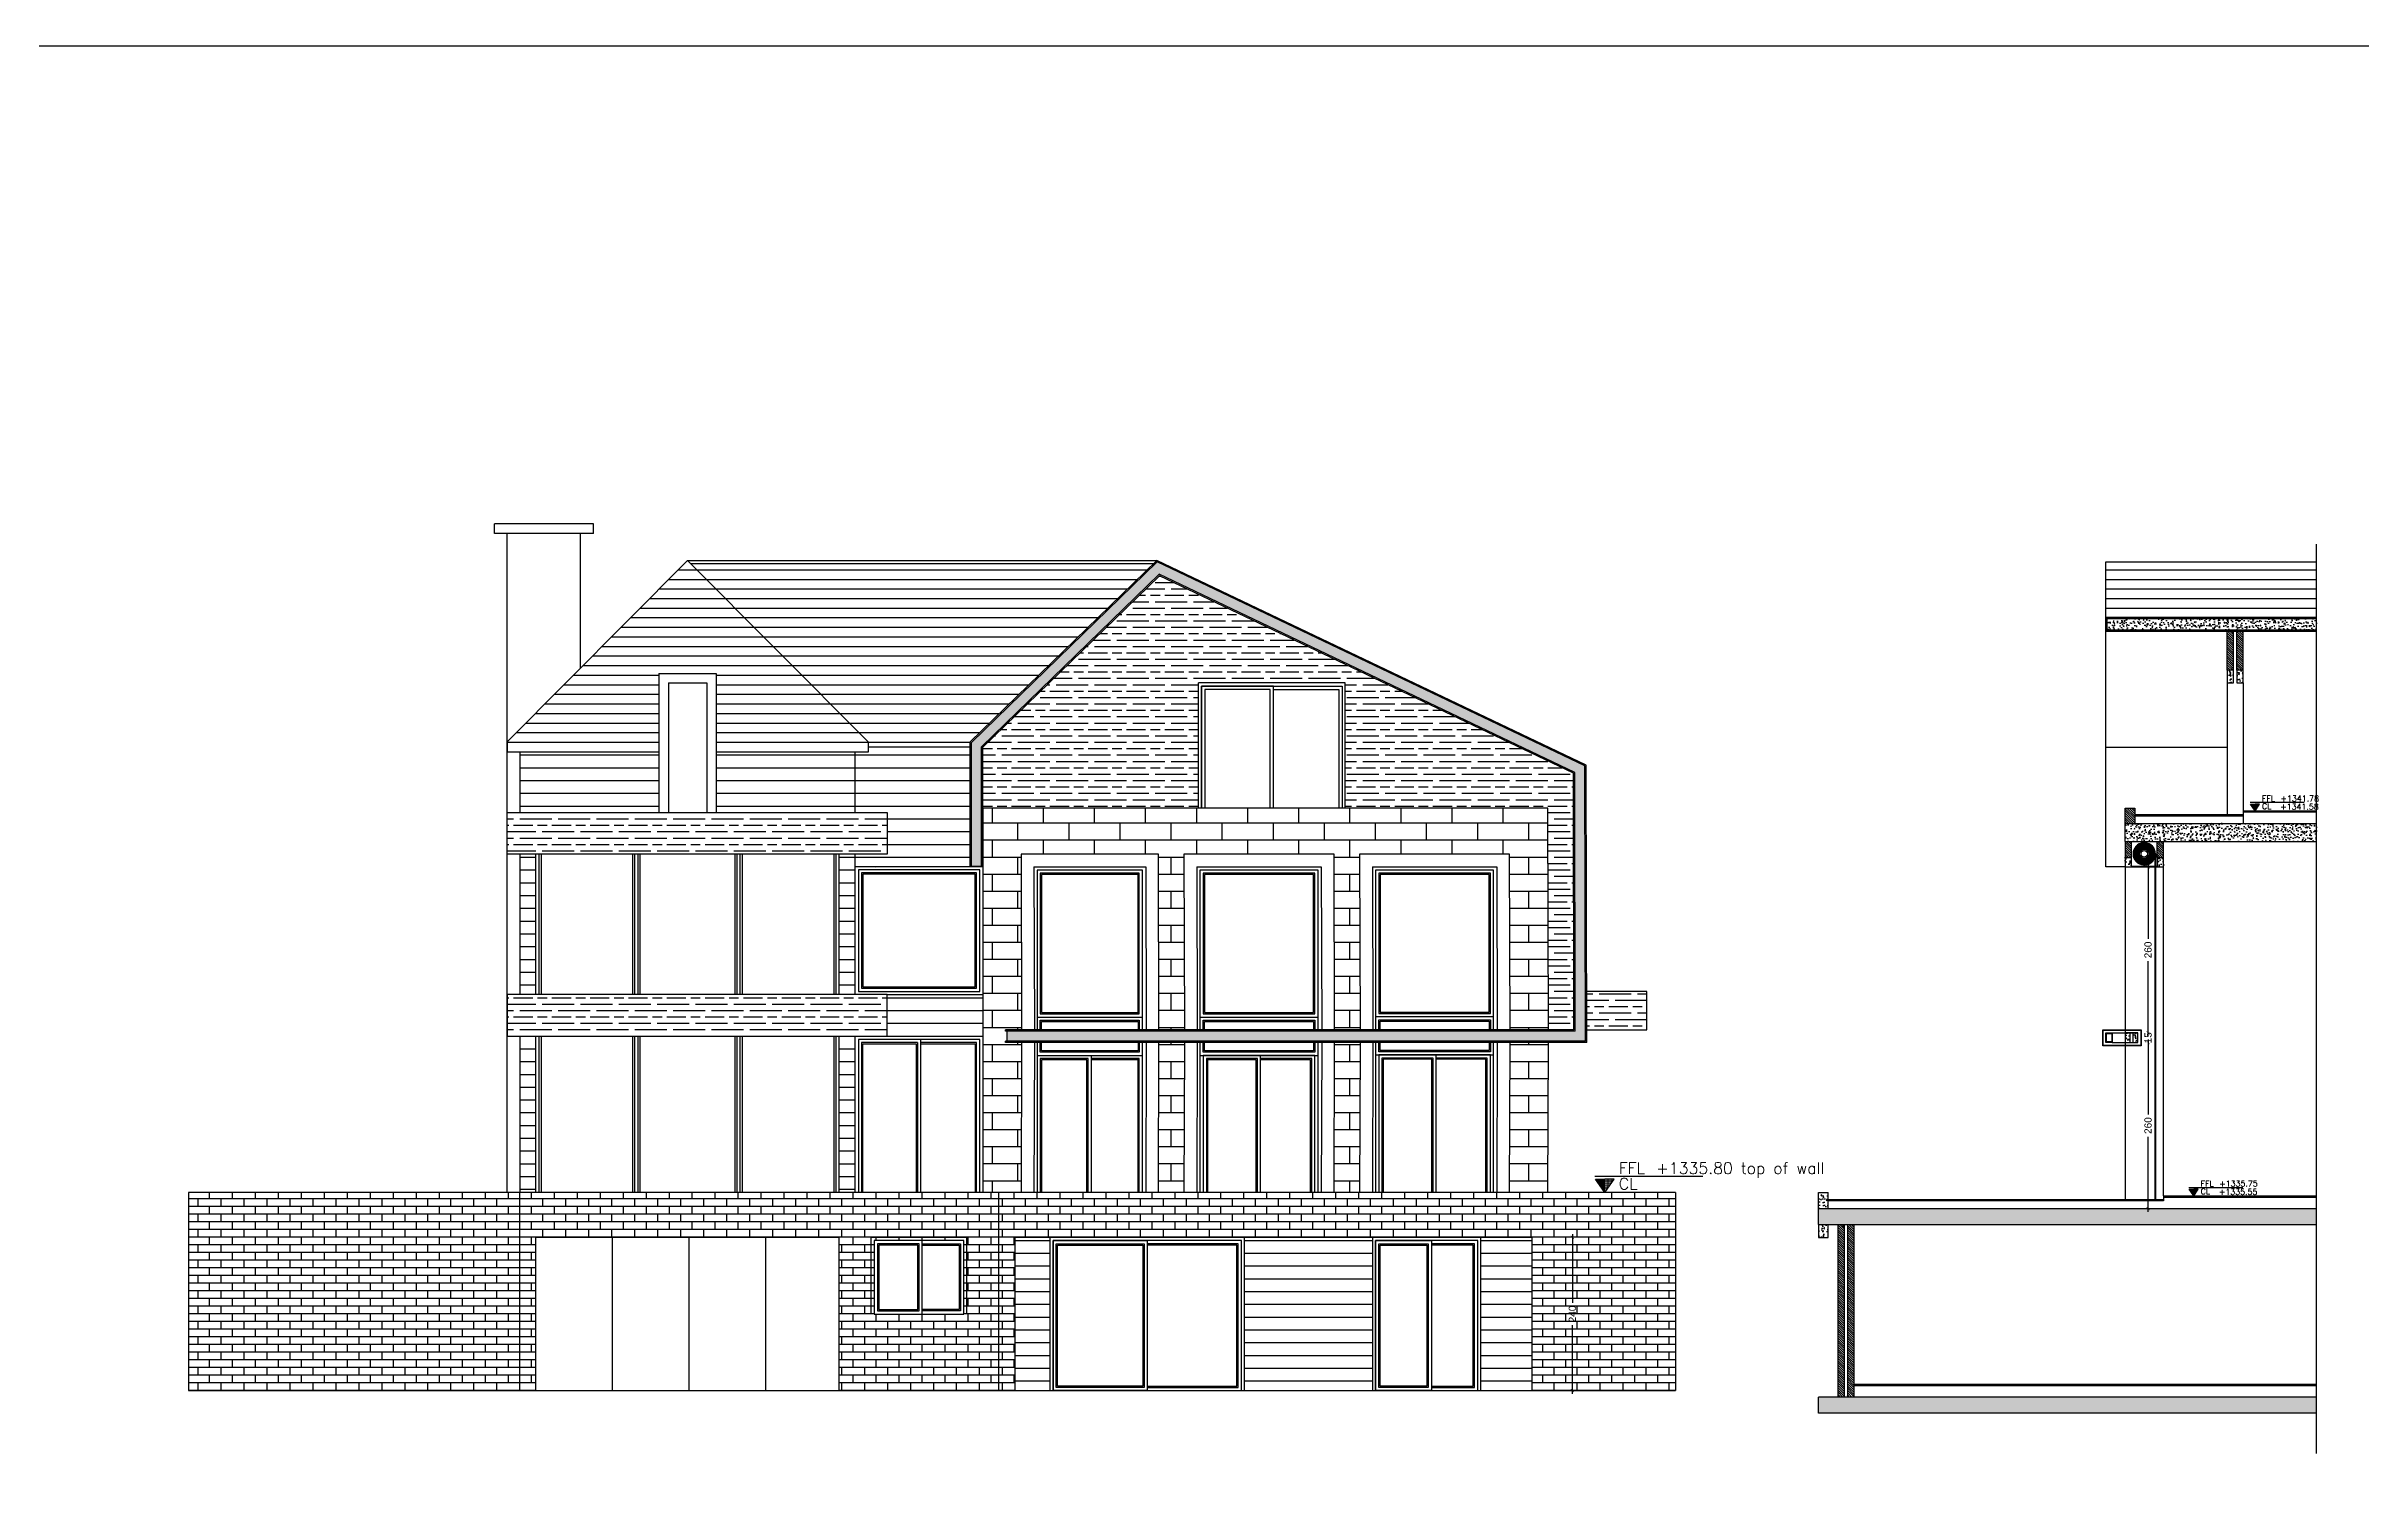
# Model space of a CAD drawing. Header units: centimetres. Extents: x 96271 to 179142, y 9855 to 112216.
# Drawn here: x 135061 to 138688, y 16987 to 19228 of the extents above; entities that cross this region are included whole.
import ezdxf

# ---------------------------------------------------------------- set-up
doc = ezdxf.new("R2010")
doc.units = ezdxf.units.CM
doc.header["$LTSCALE"] = 100
doc.header["$MEASUREMENT"] = 0
doc.header["$PDSIZE"] = 0.2
doc.layers.get('0').update_dxf_attribs({"linetype": 'CONTINUOUS'})
doc.layers.get('DEFPOINTS').update_dxf_attribs({"linetype": 'CONTINUOUS'})
for name, color, linetype in [('A-Dim', 2, 'CONTINUOUS'), ('A-Elev-Otln1', 44, 'CONTINUOUS'), ('A-Elev-Otln2', 43, 'CONTINUOUS'), ('A-Elev-Otln3', 42, 'CONTINUOUS'), ('A-Elev-Otln4', 41, 'CONTINUOUS'), ('A-Patt', 8, 'CONTINUOUS'), ('A-Patt-CMU', 8, 'CONTINUOUS'), ('A-Patt-Strcr', 8, 'CONTINUOUS'), ('A-sect-Mcut', 54, 'CONTINUOUS'), ('A-Sect-Mcut-Glass', 141, 'CONTINUOUS'), ('A-Sect-Mcut-Tiling', 51, 'CONTINUOUS'), ('A-Wall-Full', 5, 'CONTINUOUS'), ('A-Wall-Strctr', 6, 'CONTINUOUS'), ('HACTH', 8, 'CONTINUOUS')]:
    doc.layers.add(name, color=color, linetype=linetype)
doc.styles.add('ROMAND', font='romand.shx', dxfattribs={"height": 10})
doc.styles.get("Standard").update_dxf_attribs({"font": 'arial.ttf'})
doc.dimstyles.new('1-50', dxfattribs={"dimtxt": 11.25, "dimasz": 5, "dimexe": 5, "dimexo": 5, "dimgap": 5, "dimtad": 1, "dimdec": 1, "dimrnd": 0.5, "dimzin": 12, "dimdsep": 46, "dimtxsty": 'Standard', "dimblk": 'ARCHTICK', "dimcen": 0.09, "dimdle": 5, "dimadec": 0, "dimazin": 3, "dimtfac": 1, "dimtdec": 1, "dimtix": 1, "dimtofl": 0, "dimtmove": 1, "dimatfit": 3, "dimfxl": 5, "dimtolj": 1, "dimtzin": 0, "dimarcsym": 0})
pattern_1 = [(0, (149663.154, 69378.014), (0, 12.0015), []), (90, (149663.154, 69378.014), (-18, 12.0015), [12.0015, -12.0015])]
pattern_2 = [(0, (149663.154, 69378.014), (0, 20), [])]
pattern_3 = [(0, (149663.154, 69378.014), (0, 26.67), []), (90, (149663.154, 69378.014), (-40, 26.67), [26.67, -26.67])]
pattern_4 = [(0, (149663.154, 69378.014), (-7e-15, -30), [50, -10]), (0, (149653.154, 69368.014), (-7e-15, -30), [30, -7.5, 15, -7.5]), (0, (149638.154, 69358.014), (-7e-15, -30), [50, -10])]
pattern_5 = [(0, (149663.154, 69378.014), (0, 15), [])]
pattern_6 = [(140, (149976.279, 69378.014), (1.2550427, 14.3452037), [1.5, -16.5]), (85, (149976.28, 69378.014), (-15.0438427, -2.7750267), [1.2, -13.2]), (190.451444, (149976.384, 69379.21), (-13.7887998, 11.570177), [1.274804, -14.0228422]), (136.1842, (149972.28, 69378.014), (3.3103856, 21.3448266), [2.25, -24.75]), (186.635635, (149972.555, 69379.793), (-19.482372, 18.693239), [1.912207, -21.034275]), (81.184164, (149972.28, 69378.014), (-19.482372, 18.693239), [1.8, -19.8]), (111, (149973.279, 69380.014), (8.0523778, 11.938141), [1.5, -16.5]), (56, (149973.28, 69380.014), (-14.503001, 4.8663066), [1.2, -13.2]), (161.451445, (149973.95, 69381.01), (-6.450623, 16.8044475), [1.2748038, -14.0228422]), (127.5, (149976.2794, 69378.0145), (-6.6578771, 0.2431971), [0, -13.04, 0, -13.4, 0, -13.25]), (97.5, (149976.2794, 69378.0145), (-7.8882342, 5.26139075), [0, -7.64, 0, -12.74, 0, -5.05]), (57.5, (149976.2794, 69373.5545), (0.45109743, 10.6764487), [0, -5, 0, -15.6, 0, -20.7]), (47.5, (149976.279, 69371.5545), (-2.0020996, 11.6637234), [0, -6.5, 0, -10.36, 0, -14.7])]
pattern_7 = [(315, (149976.2794, 69378.0145), (1.76776695, 1.76776695), [])]
pattern_8 = [(140, (149663.154, 69378.014), (1.2550427, 14.3452037), [1.5, -16.5]), (85, (149663.154, 69378.014), (-15.0438427, -2.7750267), [1.2, -13.2]), (190.451444, (149663.259, 69379.21), (-13.7887998, 11.570177), [1.274804, -14.0228422]), (136.1842, (149659.154, 69378.014), (3.3103856, 21.3448266), [2.25, -24.75]), (186.635635, (149659.43, 69379.793), (-19.482372, 18.693239), [1.912207, -21.034275]), (81.184164, (149659.154, 69378.014), (-19.482372, 18.693239), [1.8, -19.8]), (111, (149660.154, 69380.014), (8.0523778, 11.938141), [1.5, -16.5]), (56, (149660.154, 69380.014), (-14.503001, 4.8663066), [1.2, -13.2]), (161.451445, (149660.825, 69381.01), (-6.450623, 16.8044475), [1.2748038, -14.0228422]), (127.5, (149663.154, 69378.0145), (-6.6578771, 0.2431971), [0, -13.04, 0, -13.4, 0, -13.25]), (97.5, (149663.154, 69378.0145), (-7.8882342, 5.26139075), [0, -7.64, 0, -12.74, 0, -5.05]), (57.5, (149663.154, 69373.5545), (0.45109743, 10.6764487), [0, -5, 0, -15.6, 0, -20.7]), (47.5, (149663.154, 69371.5545), (-2.0020996, 11.6637234), [0, -6.5, 0, -10.36, 0, -14.7])]

# ---------------------------------------------------------------- blocks, each defined once
blk = doc.blocks.new('FFL-CL-SECTION')
at = {"ltscale": 111}
h = blk.add_hatch(dxfattribs=at)
h.set_pattern_fill('ACAD_ISO07W100', color=232, scale=2, style=0)
h.set_pattern_definition([(7e-15, (-164148.149, 25605.833), (0, 10), [1, -6])])
h.paths.add_polyline_path([(-1579, 487), (-1724, 487), (-1579, 278)])
h = blk.add_hatch(dxfattribs=at)
h.set_pattern_fill('ACAD_ISO07W100', color=232, scale=2, style=0)
h.set_pattern_definition([(180, (160989.661, 25605.833), (0, 10), [1, -6])])
h.paths.add_polyline_path([(-1579, 487), (-1435, 487), (-1579, 278)])
at = {"color": 7, "ltscale": 111}
for p, q in [((-44, 533), (-1735, 533)), ((-1579, 278), (-1724, 487)), ((-1724, 487), (-1579, 487)), ((-1579, 278), (-1435, 487)), ((-1435, 487), (-1579, 487))]:
    blk.add_line(p, q, dxfattribs=at)
at = {"color": 111, "ltscale": 111, "style": 'ROMAND'}
for s, p in [('FFL', (-1361, 570)), ('CL', (-1361, 327))]:
    blk.add_text(s, height=180, dxfattribs=at).set_placement(p)
for tag, p in [('FFL', (-778, 571)), ('CL', (-787, 313))]:
    blk.add_attdef(tag, p, '', height=180, dxfattribs=at)
blk = doc.blocks.new('_ArchTick')
at = {"color": 0, "linetype": 'ByBlock', "const_width": 0.15}
blk.add_lwpolyline([(-0.5, -0.5), (0.5, 0.5)], dxfattribs=at)
blk = doc.blocks.new('*D1370')
at = {"layer": 'A-Dim', "color": 0, "lineweight": -2, "transparency": 16777216}
for p, q in [((137451.5, 17367.8), (137451.5, 17260.3)), ((137451.5, 17117.8), (137451.5, 17225.3))]:
    blk.add_line(p, q, dxfattribs=at)
at = {"layer": 'DEFPOINTS', "color": 0, "transparency": 16777216}
for p in [(137388.2, 17362.8), (137388.2, 17122.8), (137451.5, 17122.8)]:
    blk.add_point(p, dxfattribs=at)
at = {"layer": 'A-Dim', "color": 0, "lineweight": -2, "transparency": 16777216, "xscale": 5, "yscale": 5, "zscale": 5}
for p, rotation in [((137451.5, 17362.8), 90), ((137451.5, 17122.8), 270)]:
    blk.add_blockref('_ArchTick', p, dxfattribs=dict(at, rotation=rotation))
at = {"layer": 'A-Dim', "color": 0, "transparency": 16777216, "insert": (137451.5, 17242.8), "char_height": 11.25, "attachment_point": 5, "rotation": 90}
blk.add_mtext('\\A1;240', dxfattribs=at)
blk = doc.blocks.new('*D1652')
at = {"layer": 'A-Dim', "color": 0, "lineweight": -2, "transparency": 16777216}
for p, q in [((138353.1, 17672.8), (138353.1, 17555.3)), ((138353.1, 17402.8), (138353.1, 17520.3))]:
    blk.add_line(p, q, dxfattribs=at)
at = {"layer": 'DEFPOINTS', "color": 0, "transparency": 16777216}
for p in [(138337.2, 17667.8), (138337.2, 17407.8), (138353.1, 17407.8)]:
    blk.add_point(p, dxfattribs=at)
at = {"layer": 'A-Dim', "color": 0, "lineweight": -2, "transparency": 16777216, "xscale": 5, "yscale": 5, "zscale": 5}
for p, rotation in [((138353.1, 17667.8), 90), ((138353.1, 17407.8), 270)]:
    blk.add_blockref('_ArchTick', p, dxfattribs=dict(at, rotation=rotation))
at = {"layer": 'A-Dim', "color": 0, "transparency": 16777216, "insert": (138353.1, 17537.8), "char_height": 11.25, "attachment_point": 5, "rotation": 90}
blk.add_mtext('\\A1;260', dxfattribs=at)
blk = doc.blocks.new('*D1653')
at = {"layer": 'A-Dim', "color": 0, "lineweight": -2, "transparency": 16777216}
for p, q in [((138353.1, 17682.8), (138353.1, 17687.8)), ((138353.1, 17667.8), (138353.1, 17662.8))]:
    blk.add_line(p, q, dxfattribs=at)
at = {"layer": 'DEFPOINTS', "color": 0, "transparency": 16777216}
for p in [(138337.2, 17682.8), (138337.2, 17667.8), (138353.1, 17682.8)]:
    blk.add_point(p, dxfattribs=at)
at = {"layer": 'A-Dim', "color": 0, "lineweight": -2, "transparency": 16777216, "xscale": 5, "yscale": 5, "zscale": 5}
for p, rotation in [((138353.1, 17682.8), 270), ((138353.1, 17667.8), 90)]:
    blk.add_blockref('_ArchTick', p, dxfattribs=dict(at, rotation=rotation))
at = {"layer": 'A-Dim', "color": 0, "transparency": 16777216, "insert": (138353.1, 17675.3), "char_height": 11.25, "attachment_point": 5, "rotation": 90}
blk.add_mtext('\\A1;15', dxfattribs=at)
blk = doc.blocks.new('*D1654')
at = {"layer": 'A-Dim', "color": 0, "lineweight": -2, "transparency": 16777216}
for p, q in [((138353.1, 17947.8), (138353.1, 17830.3)), ((138353.1, 17677.8), (138353.1, 17795.3))]:
    blk.add_line(p, q, dxfattribs=at)
at = {"layer": 'DEFPOINTS', "color": 0, "transparency": 16777216}
for p in [(138337.2, 17942.8), (138353.1, 17942.8), (138337.2, 17682.8)]:
    blk.add_point(p, dxfattribs=at)
at = {"layer": 'A-Dim', "color": 0, "lineweight": -2, "transparency": 16777216, "xscale": 5, "yscale": 5, "zscale": 5}
for p, rotation in [((138353.1, 17942.8), 90), ((138353.1, 17682.8), 270)]:
    blk.add_blockref('_ArchTick', p, dxfattribs=dict(at, rotation=rotation))
at = {"layer": 'A-Dim', "color": 0, "transparency": 16777216, "insert": (138353.1, 17812.8), "char_height": 11.25, "attachment_point": 5, "rotation": 90}
blk.add_mtext('\\A1;260', dxfattribs=at)

msp = doc.modelspace()

# ---------------------------------------------------------------- hatches: boundary and pattern name
at = {"layer": 'A-Patt'}
h = msp.add_hatch(dxfattribs=at)
h.set_pattern_fill('AR-SAND', color=256)
h.set_pattern_definition([(37.5, (149663.1543, 69378.0145), (-0.06299336, 1.92682377), [0, -1.52, 0, -1.7, 0, -1.625]), (7.5, (149663.1543, 69378.0145), (1.7697767, 2.82214607), [0, -0.82, 0, -1.37, 0, -0.525]), (327.5, (149661.9243, 69378.0145), (3.11414186, 0.005659054), [0, -0.5, 0, -1.8, 0, -2.35]), (317.5, (149661.9243, 69378.0145), (3.0061266, 0.87767556), [0, -0.25, 0, -1.18, 0, -1.35])])
h.paths.add_polyline_path([(136801.096, 18420.365), (136510.201, 18137.804), (136510.201, 17943.455), (136526.201, 17943.455), (136526.201, 18131.04), (136804.259, 18401.132), (137455.203, 18090.804), (137455.896, 17685.769), (136565.896, 17685.769), (136565.896, 17669.769), (137471.896, 17669.769), (137471.203, 18100.902)])
h = msp.add_hatch(dxfattribs=at)
h.set_pattern_fill('GOST_WOOD', color=32, scale=5, angle=270)
h.set_pattern_definition(pattern_4)
h.paths.add_polyline_path([(137453.203, 18089.542), (136804.654, 18398.728), (136528.201, 18130.194), (136528.201, 18034.769), (136865.703, 18034.769), (136865.703, 18230.769), (137095.703, 18230.769), (137095.703, 18034.769), (137413.203, 18034.769), (137413.896, 17687.769), (137453.896, 17687.769)])
h = msp.add_hatch(dxfattribs=at)
h.set_pattern_fill('_U', color=256, scale=20, pattern_type=0)
h.set_pattern_definition(pattern_2)
h.paths.add_polyline_path([(136328.203, 18122.665), (136110.703, 18122.665), (136110.703, 18027.769), (136328.203, 18027.769)])
h.paths.add_polyline_path([(136020.703, 18122.665), (135803.209, 18122.665), (135803.216, 18027.769), (136020.703, 18027.769)])
h.paths.add_polyline_path([(135828.203, 17962.769), (135803.217, 17962.769), (135803.217, 17742.769), (135828.203, 17742.769)])
h.paths.add_polyline_path([(136328.202, 17962.769), (136303.203, 17962.769), (136303.203, 17742.769), (136328.19, 17742.769)])
h.paths.add_polyline_path([(136328.203, 17677.769), (136303.203, 17677.769), (136303.203, 17432.769), (136328.203, 17432.769)])
h.paths.add_polyline_path([(135828.203, 17677.769), (135803.217, 17677.769), (135803.217, 17432.769), (135828.203, 17432.769)])
h = msp.add_hatch(dxfattribs=at)
h.set_pattern_fill('_U', color=256, scale=20, pattern_type=0)
h.set_pattern_definition(pattern_2)
h.paths.add_polyline_path([(136348.367, 18130.769), (136348.367, 18122.665), (136328.203, 18122.665), (136328.203, 18027.769), (136378.203, 18027.769), (136378.203, 17962.769), (136328.202, 17962.769), (136328.201, 17943.455), (136508.201, 17943.455), (136508.201, 18130.769)])
h = msp.add_hatch(dxfattribs=at)
h.set_pattern_fill('GOST_WOOD', color=32, scale=5, angle=270)
h.set_pattern_definition(pattern_4)
h.paths.add_polyline_path([(136378.203, 18027.769), (135783.203, 18027.769), (135783.203, 17962.769), (136378.203, 17962.769)])
h.paths.add_polyline_path([(136378.203, 17742.769), (135783.203, 17742.769), (135783.203, 17677.769), (136378.203, 17677.769)])
h = msp.add_hatch(dxfattribs=at)
h.set_pattern_fill('AR-BRSTD', color=256, scale=10)
h.set_pattern_definition(pattern_3)
h.paths.add_polyline_path([(137413.233, 18034.769), (136528.203, 18034.769), (136528.203, 17432.769), (136588.203, 17432.769), (136588.896, 17667.769), (136563.896, 17667.769), (136563.896, 17669.769), (136565.896, 17669.769), (136565.896, 17685.769), (136563.896, 17685.769), (136563.896, 17687.769), (136588.896, 17687.769), (136588.203, 17962.765), (136803.203, 17962.765), (136803.896, 17687.769), (136843.896, 17687.769), (136843.203, 17962.765), (137078.203, 17962.765), (137078.896, 17687.769), (137118.896, 17687.769), (137118.203, 17962.765), (137353.203, 17962.765), (137353.896, 17687.769), (137413.896, 17687.769)])
h = msp.add_hatch(dxfattribs=at)
h.set_pattern_fill('_U', color=256, scale=20, pattern_type=0)
h.set_pattern_definition(pattern_2)
h.paths.add_polyline_path([(136528.203, 17742.769), (136378.203, 17742.769), (136378.203, 17677.769), (136528.203, 17677.769)])
h = msp.add_hatch(dxfattribs=at)
h.set_pattern_fill('GOST_WOOD', color=32, scale=5, angle=270)
h.set_pattern_definition([(0, (99598.393, 92104.047), (-7e-15, -30), [50, -10]), (0, (99588.393, 92094.047), (-7e-15, -30), [30, -7.5, 15, -7.5]), (0, (99573.393, 92084.047), (-7e-15, -30), [50, -10])])
h.paths.add_polyline_path([(137473.203, 17747.769), (137473.203, 17687.769), (137568.203, 17687.769), (137568.203, 17747.769)])
h = msp.add_hatch(dxfattribs=at)
h.set_pattern_fill('AR-BRSTD', color=256, scale=10)
h.set_pattern_definition(pattern_3)
h.paths.add_polyline_path([(137118.896, 17667.769), (137078.896, 17667.769), (137078.203, 17432.769), (137118.203, 17432.769)])
h.paths.add_polyline_path([(137413.896, 17667.769), (137353.896, 17667.769), (137353.203, 17432.769), (137413.203, 17432.769)])
h.paths.add_polyline_path([(136843.896, 17667.769), (136803.896, 17667.769), (136803.203, 17432.769), (136843.203, 17432.769)])
h = msp.add_hatch(dxfattribs=at)
h.set_pattern_fill('AR-BRSTD', color=256, scale=4.5)
h.set_pattern_definition(pattern_1)
h.paths.add_polyline_path([(135803.203, 17432.769), (135284.086, 17432.769), (135284.086, 17122.769), (135803.203, 17122.769)])
h = msp.add_hatch(dxfattribs=at)
h.set_pattern_fill('AR-BRSTD', color=256, scale=4.5)
h.set_pattern_definition(pattern_1)
h.paths.add_polyline_path([(136553.203, 17432.769), (135803.203, 17432.769), (135803.203, 17122.769), (135828.203, 17122.769), (135828.203, 17362.769), (136303.203, 17362.769), (136303.203, 17122.769), (136553.203, 17122.769)])
h.paths.add_polyline_path([(136358.203, 17357.769), (136433.203, 17357.769), (136498.203, 17357.769), (136498.203, 17242.769), (136358.203, 17242.769)], flags=16)
h.paths.add_polyline_path([(136363.203, 17352.769), (136428.203, 17352.769), (136428.203, 17247.769), (136363.203, 17247.769)], flags=0)
h.paths.add_polyline_path([(136365.203, 17350.769), (136426.203, 17350.769), (136426.203, 17249.769), (136365.203, 17249.769)], flags=0)
h = msp.add_hatch(dxfattribs=at)
h.set_pattern_fill('AR-BRSTD', color=256, scale=4.5)
h.set_pattern_definition(pattern_1)
h.paths.add_polyline_path([(136578.203, 17362.769), (137388.203, 17362.769), (137388.203, 17122.769), (137613.203, 17122.769), (137613.203, 17432.769), (136553.203, 17432.769), (136553.203, 17417.769), (136553.203, 17122.769), (136578.203, 17122.769)])
h = msp.add_hatch(dxfattribs=at)
h.set_pattern_fill('AR-BRSTD', color=256, scale=4.5)
h.set_pattern_definition(pattern_1)
h.paths.add_polyline_path([(136358.203, 17357.769), (136498.203, 17357.769), (136498.203, 17242.769), (136358.203, 17242.769)])
h.paths.add_polyline_path([(136498.203, 17242.769), (136358.203, 17242.769), (136358.203, 17357.769), (136498.203, 17357.769)])
h = msp.add_hatch(dxfattribs=at)
h.set_pattern_fill('_U', color=256, scale=20, pattern_type=0)
h.set_pattern_definition(pattern_2)
h.paths.add_polyline_path([(137388.203, 17362.769), (137308.203, 17362.769), (137308.203, 17122.769), (137388.203, 17122.769)])
h.paths.add_polyline_path([(136633.203, 17122.769), (136633.203, 17362.769), (136578.203, 17362.769), (136578.203, 17122.769)])
h.paths.add_polyline_path([(136938.203, 17362.769), (136938.203, 17122.769), (137138.203, 17122.769), (137138.203, 17362.769)])
at = {"layer": 'A-Patt-CMU'}
h = msp.add_hatch(dxfattribs=at)
h.set_pattern_fill('ANSI31', color=256, scale=20, angle=270)
h.set_pattern_definition(pattern_7)
h.paths.add_polyline_path([(138502.15, 18311.763), (138492.15, 18311.763), (138492.15, 18250.769), (138502.15, 18250.769)])
h.paths.add_polyline_path([(138487.15, 18311.763), (138477.15, 18311.763), (138477.15, 18250.769), (138487.15, 18250.769)])
h = msp.add_hatch(dxfattribs=at)
h.set_pattern_fill('ANSI31', color=256, scale=20, angle=270)
h.set_pattern_definition(pattern_7)
h.paths.add_polyline_path([(138367.15, 17957.769), (138377.15, 17957.769), (138377.15, 17982.769), (138367.15, 17982.769)])
h.paths.add_polyline_path([(138317.15, 17957.769), (138327.15, 17957.769), (138327.15, 17982.769), (138317.15, 17982.769)])
h.paths.add_polyline_path([(138332.15, 18034.769), (138317.15, 18034.769), (138317.15, 18010.769), (138332.15, 18010.769)])
h = msp.add_hatch(dxfattribs=at)
h.set_pattern_fill('ANSI31', color=256, scale=20, angle=270)
h.set_pattern_definition([(315, (149663.1543, 69378.0145), (1.76776695, 1.76776695), [])])
h.paths.add_polyline_path([(137892.15, 17382.769), (137882.15, 17382.769), (137882.15, 17112.769), (137892.15, 17112.769)])
h.paths.add_polyline_path([(137877.15, 17382.769), (137867.15, 17382.769), (137867.15, 17112.769), (137877.15, 17112.769)])
at = {"layer": 'A-Patt-Strcr'}
h = msp.add_hatch(dxfattribs=at)
h.set_pattern_fill('AR-CONC', color=256, scale=2, angle=-270)
h.set_pattern_definition(pattern_6)
h.paths.add_polyline_path([(138617.15, 18331.919), (138289.15, 18331.919), (138289.15, 18313.763), (138617.15, 18313.763)])
h = msp.add_hatch(dxfattribs=at)
h.set_pattern_fill('AR-CONC', color=256, scale=2, angle=-270)
h.set_pattern_definition(pattern_6)
h.paths.add_polyline_path([(138487.15, 18250.769), (138477.15, 18250.769), (138477.15, 18230.769), (138487.15, 18230.769)])
h.paths.add_polyline_path([(138502.15, 18250.769), (138492.15, 18250.769), (138492.15, 18230.769), (138502.15, 18230.769)])
h = msp.add_hatch(dxfattribs=at)
h.set_pattern_fill('AR-CONC', color=256, scale=2, angle=-270)
h.set_pattern_definition(pattern_6)
h.paths.add_polyline_path([(138617.15, 18010.769), (138317.15, 18010.769), (138317.15, 17982.769), (138617.15, 17982.769)])
h = msp.add_hatch(dxfattribs=at)
h.set_pattern_fill('AR-CONC', color=256, scale=2, angle=-270)
h.set_pattern_definition(pattern_6)
h.paths.add_polyline_path([(138367.15, 17942.769), (138377.15, 17942.769), (138377.15, 17957.769), (138367.15, 17957.769)])
h.paths.add_polyline_path([(138317.15, 17942.769), (138327.15, 17942.769), (138327.15, 17957.769), (138317.15, 17957.769)])
h.paths.add_polyline_path([(138329.65, 17682.769), (138329.65, 17667.769), (138337.15, 17667.769), (138337.15, 17682.769)])
h.paths.add_polyline_path([(138324.65, 17667.769), (138324.65, 17682.769), (138317.15, 17682.769), (138317.15, 17667.769)])
h = msp.add_hatch(dxfattribs=at)
h.set_pattern_fill('AR-CONC', color=256, scale=2, angle=-270)
h.set_pattern_definition(pattern_8)
h.paths.add_polyline_path([(137852.15, 17432.769), (137837.15, 17432.769), (137837.15, 17407.769), (137852.15, 17407.769)])
h.paths.add_polyline_path([(137852.15, 17382.769), (137837.15, 17382.769), (137837.15, 17362.769), (137852.15, 17362.769)])
h = msp.add_hatch(dxfattribs=at)
h.set_pattern_fill('AR-CONC', color=256, scale=2, angle=-270)
h.set_pattern_definition(pattern_6)
h.paths.add_polyline_path([(138617.15, 17407.769), (137837.15, 17407.769), (137837.15, 17382.769), (138617.15, 17382.769)])
h = msp.add_hatch(dxfattribs=at)
h.set_pattern_fill('AR-CONC', color=256, scale=2, angle=-270)
h.set_pattern_definition(pattern_8)
h.paths.add_polyline_path([(138617.15, 17112.769), (137837.15, 17112.769), (137837.15, 17087.769), (138617.15, 17087.769)])
at = {"layer": 'HACTH'}
h = msp.add_hatch(dxfattribs=at)
h.set_pattern_fill('_USER', color=1, scale=15, pattern_type=0)
h.set_pattern_definition(pattern_5)
h.paths.add_polyline_path([(136110.703, 18245.769), (136110.703, 18122.665), (136348.367, 18122.665), (136348.367, 18138.649), (136065.703, 18422.769), (135783.203, 18138.814), (135783.203, 18122.665), (136020.703, 18122.665), (136020.703, 18245.769)])
h = msp.add_hatch(dxfattribs=at)
h.set_pattern_fill('_USER', color=1, scale=15, pattern_type=0)
h.set_pattern_definition(pattern_5)
h.paths.add_polyline_path([(136070.677, 18417.769), (136348.367, 18138.649), (136348.367, 18130.769), (136508.201, 18130.769), (136508.201, 18138.649), (136795.553, 18417.769)])
h = msp.add_hatch(dxfattribs=at)
h.set_pattern_fill('_USER', color=1, scale=15, pattern_type=0)
h.set_pattern_definition(pattern_5)
h.paths.add_polyline_path([(138617.15, 18420.333), (138287.15, 18420.333), (138287.15, 18333.919), (138617.15, 18333.919)])

# ---------------------------------------------------------------- linework, layer by layer
msp.add_line((138617.15, 17024.308), (138617.15, 18447.963))
msp.add_lwpolyline([(127018.411, 9855.211), (156747.283, 9855.211), (156747.283, 19227.535), (127018.411, 19227.535)], close=True)
msp.add_lwpolyline([(136870.703, 18034.769), (136870.703, 18225.769), (137090.703, 18225.769), (137090.703, 18034.769)])
msp.add_circle((138347.15, 17963.269), 5)
at = {"layer": 'A-Elev-Otln1'}
for p, q in [((136508.201, 18138.649), (136800.701, 18422.769)), ((137473.203, 18102.164), (136800.701, 18422.769)), ((136510.201, 18137.804), (136801.096, 18420.365)), ((136526.201, 18131.04), (136804.259, 18401.132)), ((136528.201, 18130.194), (136804.654, 18398.728)), ((137471.203, 18100.902), (136801.096, 18420.365)), ((137455.203, 18090.804), (136804.259, 18401.132)), ((137453.203, 18089.542), (136804.654, 18398.728)), ((138287.15, 18420.333), (138617.15, 18420.333)), ((138287.15, 18333.919), (138287.15, 18420.333)), ((138287.15, 17942.769), (138287.15, 18333.919)), ((138477.15, 18230.769), (138477.15, 18024.769)), ((138502.15, 18230.769), (138502.15, 18010.769)), ((136508.201, 17943.455), (136508.201, 18138.649)), ((136510.201, 17943.455), (136510.201, 18137.804)), ((136348.367, 18130.769), (136508.201, 18130.769)), ((136526.201, 17943.455), (136526.201, 18131.04)), ((136528.201, 17943.455), (136528.201, 18130.194)), ((137471.896, 17669.769), (137471.203, 18100.902)), ((137473.896, 17667.769), (137473.203, 18102.164)), ((138287.15, 18130.194), (138477.15, 18130.194)), ((137453.896, 17687.769), (137453.203, 18089.542)), ((137455.896, 17685.769), (137455.203, 18090.804)), ((135803.217, 17962.769), (135803.217, 17742.769)), ((135828.203, 17742.769), (135828.203, 17962.769)), ((136303.203, 17742.769), (136303.203, 17962.769)), ((136328.201, 17943.455), (136528.201, 17943.455)), ((136359.736, 17942.065), (136359.736, 17942.066)), ((136528.201, 17943.455), (136508.201, 17943.455)), ((138317.15, 17942.769), (138287.15, 17942.769)), ((138317.15, 17942.769), (138317.15, 17682.769)), ((138377.15, 17427.769), (138377.15, 17942.769)), ((136378.203, 17742.769), (136528.203, 17742.769)), ((135803.217, 17677.769), (135803.217, 17432.769)), ((135828.203, 17432.769), (135828.203, 17677.769)), ((136303.203, 17432.769), (136303.203, 17677.769)), ((136378.203, 17677.769), (136528.203, 17677.769)), ((137453.896, 17687.769), (136563.896, 17687.769)), ((136563.896, 17685.769), (136563.896, 17687.769)), ((137455.896, 17685.769), (136563.896, 17685.769)), ((137471.896, 17669.769), (136563.896, 17669.769)), ((136563.896, 17667.769), (136563.896, 17669.769)), ((137473.896, 17667.769), (136563.896, 17667.769)), ((136565.896, 17685.769), (136565.896, 17669.769)), ((138317.15, 17667.769), (138317.15, 17421.769)), ((137613.203, 17432.769), (135284.086, 17432.769)), ((135284.086, 17432.769), (135284.086, 17122.769)), ((135803.203, 17122.769), (135803.203, 17432.769)), ((136553.203, 17122.769), (136553.203, 17432.769)), ((137613.203, 17432.769), (137613.203, 17122.769)), ((135828.203, 17122.769), (135828.203, 17362.769)), ((136303.203, 17362.769), (135828.203, 17362.769)), ((136303.203, 17122.769), (136303.203, 17362.769)), ((136353.203, 17242.769), (136353.203, 17362.769)), ((136503.203, 17362.769), (136353.203, 17362.769)), ((136503.203, 17242.769), (136503.203, 17362.769)), ((136633.203, 17362.769), (136578.203, 17362.769)), ((136578.203, 17362.769), (136578.203, 17122.769)), ((137388.203, 17362.769), (136633.203, 17362.769)), ((137388.203, 17362.769), (137388.203, 17122.769)), ((135284.086, 17122.769), (137613.203, 17122.769))]:
    msp.add_line(p, q, dxfattribs=at)
for points in [[(135803.209, 18122.665), (135803.216, 18027.769)], [(136328.203, 18027.769), (136328.203, 18122.665)], [(137413.896, 17687.769), (137413.203, 18034.769), (136528.203, 18034.769), (136528.203, 17432.769)], [(136328.19, 17742.769), (136328.202, 17962.769)], [(136328.203, 17432.769), (136328.203, 17677.769)], [(137413.203, 17432.769), (137413.896, 17667.769)]]:
    msp.add_lwpolyline(points, dxfattribs=at)
for points in [[(135783.203, 18027.769), (136378.203, 18027.769), (136378.203, 17962.769), (135783.203, 17962.769)], [(136378.203, 17742.769), (135783.203, 17742.769), (135783.203, 17677.769), (136378.203, 17677.769)]]:
    msp.add_lwpolyline(points, close=True, dxfattribs=at)
at = {"layer": 'A-Elev-Otln2'}
for p, q in [((135763.203, 18464.894), (135763.203, 18479.894)), ((135918.203, 18479.894), (135763.203, 18479.894)), ((135918.203, 18464.894), (135763.203, 18464.894)), ((135783.203, 17432.769), (135783.203, 18464.894)), ((135898.203, 18254.406), (135898.203, 18464.894)), ((135918.203, 18464.894), (135918.203, 18479.894))]:
    msp.add_line(p, q, dxfattribs=at)
msp.add_lwpolyline([(137473.203, 17687.769), (137568.203, 17687.769), (137568.203, 17747.769), (137473.203, 17747.769)], dxfattribs=at)
at = {"layer": 'A-Elev-Otln3'}
msp.add_lwpolyline([(137613.203, 17417.769), (137613.203, 17417.769), (137613.203, 17122.769)], dxfattribs=at)
at = {"layer": 'A-Elev-Otln4'}
for p, q in [((135783.039, 18138.649), (136065.703, 18422.769)), ((136065.703, 18422.769), (136800.701, 18422.769)), ((136348.367, 18138.649), (136065.703, 18422.769)), ((136070.677, 18417.769), (136795.553, 18417.769)), ((136020.703, 18245.769), (136110.703, 18245.769)), ((136020.703, 18245.769), (136020.703, 18027.769)), ((136110.703, 18245.769), (136110.703, 18027.769)), ((136035.703, 18230.769), (136095.703, 18230.769)), ((136035.703, 18230.769), (136035.703, 18027.769)), ((136095.703, 18230.769), (136095.703, 18027.769)), ((136865.703, 18034.769), (136865.703, 18230.769)), ((137095.703, 18230.769), (136865.703, 18230.769)), ((137095.703, 18034.769), (137095.703, 18230.769)), ((135783.039, 18138.649), (135783.039, 18122.665)), ((136348.367, 18138.649), (136348.367, 18122.665)), ((136020.703, 18122.665), (135783.203, 18122.665)), ((136348.367, 18122.665), (136110.703, 18122.665)), ((135833.203, 17742.769), (135833.203, 17962.769)), ((135983.203, 17742.769), (135983.203, 17962.769)), ((135988.203, 17742.769), (135988.203, 17962.769)), ((136143.203, 17742.769), (136143.203, 17962.769)), ((136148.203, 17742.769), (136148.203, 17962.769)), ((136298.203, 17742.769), (136298.203, 17962.769)), ((136608.203, 17942.765), (136608.896, 17687.769)), ((136608.203, 17942.765), (136783.203, 17942.765)), ((136783.203, 17942.765), (136783.896, 17687.769)), ((136863.203, 17942.765), (136863.896, 17687.769)), ((136863.203, 17942.765), (137058.203, 17942.765)), ((137058.203, 17942.765), (137058.896, 17687.769)), ((137138.203, 17942.765), (137138.896, 17687.769)), ((137138.203, 17942.765), (137333.203, 17942.765)), ((137333.203, 17942.765), (137333.896, 17687.769)), ((135833.203, 17432.769), (135833.203, 17677.769)), ((135983.203, 17432.769), (135983.203, 17677.769)), ((135988.203, 17432.769), (135988.203, 17677.769)), ((136143.203, 17432.769), (136143.203, 17677.769)), ((136148.203, 17432.769), (136148.203, 17677.769)), ((136298.203, 17432.769), (136298.203, 17677.769)), ((136425.703, 17667.769), (136425.703, 17432.769)), ((136430.703, 17672.769), (136430.703, 17432.769)), ((136608.896, 17667.769), (136608.203, 17432.769)), ((136783.896, 17667.769), (136783.203, 17432.769)), ((136863.896, 17667.769), (136863.203, 17432.769)), ((137058.896, 17667.769), (137058.203, 17432.769)), ((137138.896, 17667.769), (137138.203, 17432.769)), ((137333.896, 17667.769), (137333.203, 17432.769)), ((138297.15, 17682.769), (138317.15, 17682.769)), ((138297.15, 17667.769), (138317.15, 17667.769))]:
    msp.add_line(p, q, dxfattribs=at)
for points in [[(136983.203, 18034.769), (136983.203, 18225.769), (136870.703, 18225.769), (136870.703, 18034.769)], [(136983.203, 18225.769), (137090.703, 18225.769), (137090.703, 18034.769)], [(136803.896, 17687.769), (136803.203, 17962.765), (136588.203, 17962.765), (136588.896, 17687.769)], [(137078.896, 17687.769), (137078.203, 17962.765), (136843.203, 17962.765), (136843.896, 17687.769)], [(137353.896, 17687.769), (137353.203, 17962.765), (137118.203, 17962.765), (137118.896, 17687.769)], [(136778.203, 17687.769), (136778.203, 17937.765), (136613.203, 17937.765), (136613.203, 17687.769)], [(137053.203, 17687.769), (137053.203, 17937.765), (136868.203, 17937.765), (136868.203, 17687.769)], [(137328.201, 17688.517), (137328.203, 17937.765), (137143.203, 17937.765), (137143.201, 17688.517)], [(136613.203, 17707.769), (136778.203, 17707.769)], [(136618.203, 17687.769), (136618.203, 17702.769), (136773.203, 17702.769), (136773.203, 17687.769)], [(136868.203, 17707.769), (137053.203, 17707.769)], [(136873.203, 17687.769), (136873.203, 17702.769), (137048.203, 17702.769), (137048.203, 17687.769)], [(137143.201, 17708.517), (137328.201, 17708.517)], [(137148.201, 17688.517), (137148.201, 17703.517), (137323.201, 17703.517), (137323.201, 17688.517)], [(136523.203, 17432.769), (136523.203, 17672.769), (136333.203, 17672.769), (136333.203, 17432.769)], [(136425.703, 17667.769), (136338.203, 17667.769), (136338.203, 17432.769)], [(136518.203, 17432.769), (136518.203, 17667.769), (136430.703, 17667.769)], [(136588.896, 17667.828), (136588.203, 17432.828)], [(136608.896, 17667.769), (136608.203, 17432.769)], [(136613.203, 17667.769), (136613.203, 17432.769)], [(136773.203, 17667.769), (136773.203, 17652.769), (136618.203, 17652.769), (136618.203, 17667.769)], [(136778.203, 17432.769), (136778.203, 17667.769)], [(136803.203, 17432.769), (136803.896, 17667.769)], [(136843.896, 17667.769), (136843.203, 17432.769)], [(136868.203, 17667.769), (136868.203, 17432.769)], [(137048.203, 17667.769), (137048.203, 17652.769), (136873.203, 17652.769), (136873.203, 17667.769)], [(137053.203, 17432.769), (137053.203, 17667.769)], [(137078.203, 17432.769), (137078.896, 17667.769)], [(137118.896, 17667.769), (137118.203, 17432.769)], [(137143.201, 17668.517), (137143.201, 17433.517)], [(137323.201, 17668.517), (137323.201, 17653.517), (137148.201, 17653.517), (137148.201, 17668.517)], [(137328.201, 17433.517), (137328.201, 17668.517)], [(137353.203, 17432.769), (137353.896, 17667.769)], [(136613.203, 17647.769), (136613.203, 17432.769)], [(136613.203, 17647.769), (136778.203, 17647.769)], [(136693.203, 17432.769), (136693.203, 17642.769), (136618.203, 17642.769), (136618.203, 17432.769)], [(136698.203, 17432.769), (136698.203, 17647.769)], [(136773.203, 17432.769), (136773.203, 17642.769), (136698.203, 17642.769)], [(136778.203, 17432.769), (136778.203, 17647.769)], [(136868.203, 17647.769), (137053.203, 17647.769)], [(137048.203, 17432.769), (137048.203, 17647.769), (136873.203, 17647.769), (136873.203, 17432.769)], [(136873.203, 17647.769), (136873.203, 17432.769)], [(136873.203, 17647.769), (136873.203, 17432.769)], [(136958.203, 17432.769), (136958.203, 17642.769), (136878.203, 17642.769), (136878.203, 17432.769)], [(136963.203, 17432.769), (136963.203, 17647.769)], [(137043.203, 17432.769), (137043.203, 17642.769), (136963.203, 17642.769)], [(137048.203, 17432.769), (137048.203, 17647.769)], [(137143.201, 17648.517), (137328.201, 17648.517)], [(137148.201, 17648.517), (137148.201, 17432.769)], [(137323.201, 17432.769), (137323.201, 17648.517), (137148.201, 17648.517), (137148.201, 17432.769)], [(137148.201, 17648.517), (137148.201, 17432.769)], [(137233.201, 17432.769), (137233.201, 17643.517), (137153.201, 17643.517), (137153.201, 17432.769)], [(137238.201, 17432.769), (137238.201, 17648.517)], [(137318.201, 17432.769), (137318.201, 17643.517), (137238.201, 17643.517)], [(137323.201, 17432.769), (137323.201, 17648.517)], [(136433.203, 17352.769), (136493.203, 17352.769), (136493.203, 17247.769), (136433.203, 17247.769)], [(136643.203, 17352.769), (136780.703, 17352.769), (136780.703, 17127.769), (136643.203, 17127.769), (136643.203, 17352.769)], [(136785.703, 17127.769), (136928.203, 17127.769), (136928.203, 17352.769), (136785.703, 17352.769)], [(137230.703, 17127.769), (137298.203, 17127.769), (137298.203, 17352.769), (137230.703, 17352.769)]]:
    msp.add_lwpolyline(points, dxfattribs=at)
for points in [[(136333.19, 17747.769), (136523.201, 17747.769), (136523.201, 17938.455), (136333.19, 17938.455)], [(136338.19, 17752.769), (136518.201, 17752.769), (136518.201, 17933.455), (136338.19, 17933.455)], [(136773.203, 17712.769), (136773.203, 17932.765), (136618.203, 17932.765), (136618.203, 17712.769)], [(137048.203, 17712.769), (137048.203, 17932.765), (136873.203, 17932.765), (136873.203, 17712.769)], [(137323.201, 17713.517), (137323.203, 17932.765), (137148.203, 17932.765), (137148.201, 17713.517)], [(136358.203, 17242.769), (136498.203, 17242.769), (136498.203, 17357.769), (136358.203, 17357.769)], [(136358.203, 17242.769), (136433.203, 17242.769), (136433.203, 17357.769), (136358.203, 17357.769)], [(136363.203, 17247.769), (136428.203, 17247.769), (136428.203, 17352.769), (136363.203, 17352.769)], [(136938.203, 17362.769), (136633.203, 17362.769), (136633.203, 17122.769), (136938.203, 17122.769)], [(136933.203, 17357.769), (136638.203, 17357.769), (136638.203, 17122.769), (136933.203, 17122.769)], [(136785.703, 17122.769), (136638.203, 17122.769), (136638.203, 17357.769), (136785.703, 17357.769)], [(137308.203, 17362.769), (137138.203, 17362.769), (137138.203, 17122.769), (137308.203, 17122.769)], [(137303.203, 17357.769), (137143.203, 17357.769), (137143.203, 17122.769), (137303.203, 17122.769)], [(137230.703, 17122.769), (137143.203, 17122.769), (137143.203, 17357.769), (137230.703, 17357.769)], [(137225.703, 17127.769), (137148.203, 17127.769), (137148.203, 17352.769), (137225.703, 17352.769)]]:
    msp.add_lwpolyline(points, close=True, dxfattribs=at)
at = {"layer": 'A-sect-Mcut'}
for p, q in [((138287.15, 18333.919), (138617.15, 18333.919)), ((138287.15, 18331.919), (138287.15, 18333.919)), ((138287.15, 18331.919), (138617.15, 18331.919)), ((138287.15, 18311.763), (138287.15, 18313.763)), ((138287.15, 18313.763), (138617.15, 18313.763)), ((138289.15, 18313.763), (138289.15, 18331.919)), ((138287.15, 18311.763), (138617.15, 18311.763)), ((138363.65, 17963.269), (138363.65, 17421.769)), ((138364.65, 17963.269), (138364.65, 17421.769)), ((138327.15, 17943.769), (138367.15, 17943.769)), ((138327.15, 17942.769), (138367.15, 17942.769))]:
    msp.add_line(p, q, dxfattribs=at)
for points in [[(138282.15, 17687.769), (138342.15, 17687.769), (138342.15, 17662.769), (138282.15, 17662.769)], [(138282.55, 17687.369), (138341.75, 17687.369), (138341.75, 17663.169), (138282.55, 17663.169)], [(138287.15, 17682.769), (138297.15, 17682.769), (138297.15, 17667.769), (138287.15, 17667.769)], [(138288.15, 17681.769), (138296.15, 17681.769), (138296.15, 17668.769), (138288.15, 17668.769)]]:
    msp.add_lwpolyline(points, close=True, dxfattribs=at)
for radius in [16.5, 16, 15, 14.5, 13.5, 13, 12, 11.5, 10.5, 10, 9, 8.5, 7.5]:
    msp.add_circle((138347.15, 17963.269), radius, dxfattribs=at)
msp.add_arc((138347.15, 17963.269), 17.5, 0, 340.537049, dxfattribs=at)
at = {"layer": 'A-Sect-Mcut-Glass'}
for p, q in [((135948.203, 17122.769), (135948.203, 17362.769)), ((136068.203, 17122.769), (136068.203, 17362.769)), ((136188.203, 17122.769), (136188.203, 17362.769))]:
    msp.add_line(p, q, dxfattribs=at)
for points in [[(136978.203, 18034.769), (136978.203, 18220.769), (136875.703, 18220.769), (136875.703, 18034.769)], [(136983.203, 18220.769), (137085.703, 18220.769), (137085.703, 18034.769)], [(135836.203, 17962.769), (135836.203, 17742.769)], [(135980.203, 17742.769), (135980.203, 17962.769)], [(135991.203, 17962.769), (135991.203, 17742.769)], [(136140.203, 17742.769), (136140.203, 17962.769)], [(136151.203, 17962.769), (136151.203, 17742.769)], [(136295.203, 17742.769), (136295.203, 17962.769)], [(136620.203, 17687.769), (136620.203, 17700.769), (136771.203, 17700.769), (136771.203, 17687.769)], [(136875.203, 17687.769), (136875.203, 17700.769), (137046.203, 17700.769), (137046.203, 17687.769)], [(137150.201, 17688.517), (137150.201, 17701.517), (137321.201, 17701.517), (137321.201, 17688.517)], [(135836.203, 17677.769), (135836.203, 17432.769)], [(135980.203, 17432.769), (135980.203, 17677.769)], [(135991.203, 17677.769), (135991.203, 17432.769)], [(136140.203, 17432.769), (136140.203, 17677.769)], [(136151.203, 17677.769), (136151.203, 17432.769)], [(136295.203, 17432.769), (136295.203, 17677.769)], [(136340.203, 17432.769), (136340.203, 17665.769), (136423.703, 17665.769), (136423.703, 17432.769)], [(136430.703, 17665.769), (136516.203, 17665.769), (136516.203, 17432.769)], [(136771.203, 17667.769), (136771.203, 17654.769), (136620.203, 17654.769), (136620.203, 17667.769)], [(137046.203, 17667.769), (137046.203, 17654.769), (136875.203, 17654.769), (136875.203, 17667.769)], [(137321.201, 17668.517), (137321.201, 17655.517), (137150.201, 17655.517), (137150.201, 17668.517)], [(136691.203, 17432.769), (136691.203, 17640.769), (136620.203, 17640.769), (136620.203, 17432.769)], [(136771.203, 17432.769), (136771.203, 17640.769), (136698.203, 17640.769)], [(136956.203, 17432.769), (136956.203, 17640.769), (136880.203, 17640.769), (136880.203, 17432.769)], [(137041.203, 17432.769), (137041.203, 17640.769), (136963.203, 17640.769)], [(137231.201, 17432.769), (137231.201, 17641.517), (137155.201, 17641.517), (137155.201, 17432.769)], [(137316.201, 17432.769), (137316.201, 17641.517), (137238.201, 17641.517)], [(136433.203, 17350.769), (136491.203, 17350.769), (136491.203, 17249.769), (136433.203, 17249.769)], [(136785.703, 17129.769), (136926.203, 17129.769), (136926.203, 17350.769), (136785.703, 17350.769)], [(137230.703, 17129.769), (137296.203, 17129.769), (137296.203, 17350.769), (137230.703, 17350.769)]]:
    msp.add_lwpolyline(points, dxfattribs=at)
for points in [[(136340.19, 17754.769), (136516.201, 17754.769), (136516.201, 17931.455), (136340.19, 17931.455)], [(136771.203, 17714.769), (136771.203, 17930.765), (136620.203, 17930.765), (136620.203, 17714.769)], [(137046.203, 17714.769), (137046.203, 17930.765), (136875.203, 17930.765), (136875.203, 17714.769)], [(137321.201, 17715.517), (137321.203, 17930.765), (137150.203, 17930.765), (137150.201, 17715.517)], [(136365.203, 17249.769), (136426.203, 17249.769), (136426.203, 17350.769), (136365.203, 17350.769)], [(136645.203, 17129.769), (136645.203, 17350.769), (136778.703, 17350.769), (136778.703, 17129.769)], [(137223.703, 17129.769), (137150.203, 17129.769), (137150.203, 17350.769), (137223.703, 17350.769)]]:
    msp.add_lwpolyline(points, close=True, dxfattribs=at)
at = {"layer": 'A-Sect-Mcut-Tiling'}
for p, q in [((138332.15, 18024.769), (138502.15, 18024.769)), ((138502.15, 18030.769), (138617.15, 18030.769)), ((138502.15, 18030.769), (138502.15, 18010.769)), ((138502.15, 18028.769), (138617.15, 18028.769)), ((138332.15, 18022.769), (138502.15, 18022.769)), ((138377.15, 17421.769), (137852.15, 17421.769)), ((138377.15, 17419.769), (137852.15, 17419.769)), ((138377.15, 17427.769), (138617.15, 17427.769)), ((138377.15, 17427.769), (138377.15, 17419.769)), ((138377.15, 17425.769), (138617.15, 17425.769)), ((137892.15, 17132.769), (138617.15, 17132.769)), ((137892.15, 17130.769), (138617.15, 17130.769))]:
    msp.add_line(p, q, dxfattribs=at)
at = {"layer": 'A-Wall-Full'}
for p, q in [((138477.15, 18250.769), (138477.15, 18311.763)), ((138487.15, 18250.769), (138487.15, 18311.763)), ((138492.15, 18250.769), (138492.15, 18311.763)), ((138502.15, 18250.769), (138502.15, 18311.763)), ((138317.15, 17982.769), (138317.15, 17957.769)), ((138327.15, 17957.769), (138327.15, 17982.769)), ((138367.15, 17957.769), (138367.15, 17982.769)), ((138377.15, 17957.769), (138377.15, 17982.769)), ((137867.15, 17382.769), (137867.15, 17112.769)), ((137877.15, 17382.769), (137877.15, 17112.769)), ((137882.15, 17382.769), (137882.15, 17112.769)), ((137892.15, 17382.769), (137892.15, 17112.769))]:
    msp.add_line(p, q, dxfattribs=at)
msp.add_lwpolyline([(138317.15, 18010.769), (138317.15, 18034.769), (138332.15, 18034.769), (138332.15, 18010.769)], dxfattribs=at)
at = {"layer": 'A-Wall-Strctr'}
for p, q in [((138317.15, 18010.769), (138617.15, 18010.769)), ((138317.15, 17982.769), (138617.15, 17982.769)), ((138317.15, 17957.769), (138317.15, 17942.769)), ((138317.15, 17957.769), (138327.15, 17957.769)), ((138327.15, 17942.769), (138327.15, 17957.769)), ((138367.15, 17957.769), (138367.15, 17942.769)), ((138367.15, 17957.769), (138377.15, 17957.769)), ((138377.15, 17942.769), (138377.15, 17957.769)), ((138317.15, 17942.769), (138327.15, 17942.769)), ((138367.15, 17942.769), (138377.15, 17942.769)), ((138317.15, 17682.769), (138317.15, 17667.769)), ((138337.15, 17682.769), (138317.15, 17682.769)), ((138317.15, 17682.769), (138337.15, 17682.769)), ((138317.15, 17667.769), (138337.15, 17667.769)), ((138324.65, 17682.769), (138324.65, 17667.769)), ((138329.65, 17667.769), (138329.65, 17682.769)), ((138337.15, 17667.769), (138337.15, 17682.769)), ((137837.15, 17382.769), (137837.15, 17432.769)), ((137837.15, 17432.769), (137852.15, 17432.769)), ((137837.15, 17407.769), (138617.15, 17407.769)), ((137852.15, 17407.769), (137852.15, 17432.769)), ((137837.15, 17382.769), (138617.15, 17382.769)), ((138617.15, 17112.769), (137837.15, 17112.769)), ((137837.15, 17087.769), (137837.15, 17112.769)), ((138617.15, 17087.769), (137837.15, 17087.769))]:
    msp.add_line(p, q, dxfattribs=at)
for points in [[(138477.15, 18230.769), (138487.15, 18230.769), (138487.15, 18250.769), (138477.15, 18250.769)], [(138492.15, 18230.769), (138502.15, 18230.769), (138502.15, 18250.769), (138492.15, 18250.769)]]:
    msp.add_lwpolyline(points, close=True, dxfattribs=at)
for points in [[(138317.15, 17982.769), (138317.15, 18010.769)], [(137837.15, 17382.769), (137837.15, 17362.769), (137852.15, 17362.769), (137852.15, 17382.769)]]:
    msp.add_lwpolyline(points, dxfattribs=at)

# ---------------------------------------------------------------- block references
at = {"xscale": 0.05, "yscale": 0.05, "zscale": 0.05}
for p, values in [((138599.559, 18016.88), {'FFL': '+1341.78', 'CL': '+1341.58'}), ((138503.522, 17413.88), {'FFL': '+1335.75', 'CL': '+1335.55'})]:
    msp.add_blockref('FFL-CL-SECTION', p, dxfattribs=at).add_auto_attribs(values)
ref = msp.add_blockref('FFL-CL-SECTION', (137660.325, 17404.99), dxfattribs=dict(xscale=0.1, yscale=0.1, zscale=0.1))
ref.add_attrib('FFL', '+1335.80 top of wall', (137582.522, 17462.079), dxfattribs={"color": 111, "ltscale": 111, "height": 18, "style": 'ROMAND'})

# ---------------------------------------------------------------- dimensions: what is measured, and where the dimension line sits
at = {"layer": 'A-Dim'}
for p1, p2, distance, picture, middle in [((138337.15, 17682.769), (138337.15, 17942.769), -15.946, '*D1654', (138353.096, 17812.769)), ((138337.15, 17667.769), (138337.15, 17682.769), -15.946, '*D1653', (138353.096, 17675.269)), ((138337.15, 17667.769), (138337.15, 17407.769), 15.946, '*D1652', (138353.096, 17537.769)), ((137388.203, 17362.769), (137388.203, 17122.769), 63.277, '*D1370', (137451.48, 17242.769))]:
    dim = msp.add_aligned_dim(p1=p1, p2=p2, distance=distance, dimstyle='1-50', override={"dimtad": 0, "dimse1": 1, "dimse2": 1}, dxfattribs=at)
    dim.commit()
    dim.dimension.update_dxf_attribs({"geometry": picture, "text_midpoint": middle})

doc.saveas('drawing.dxf')
